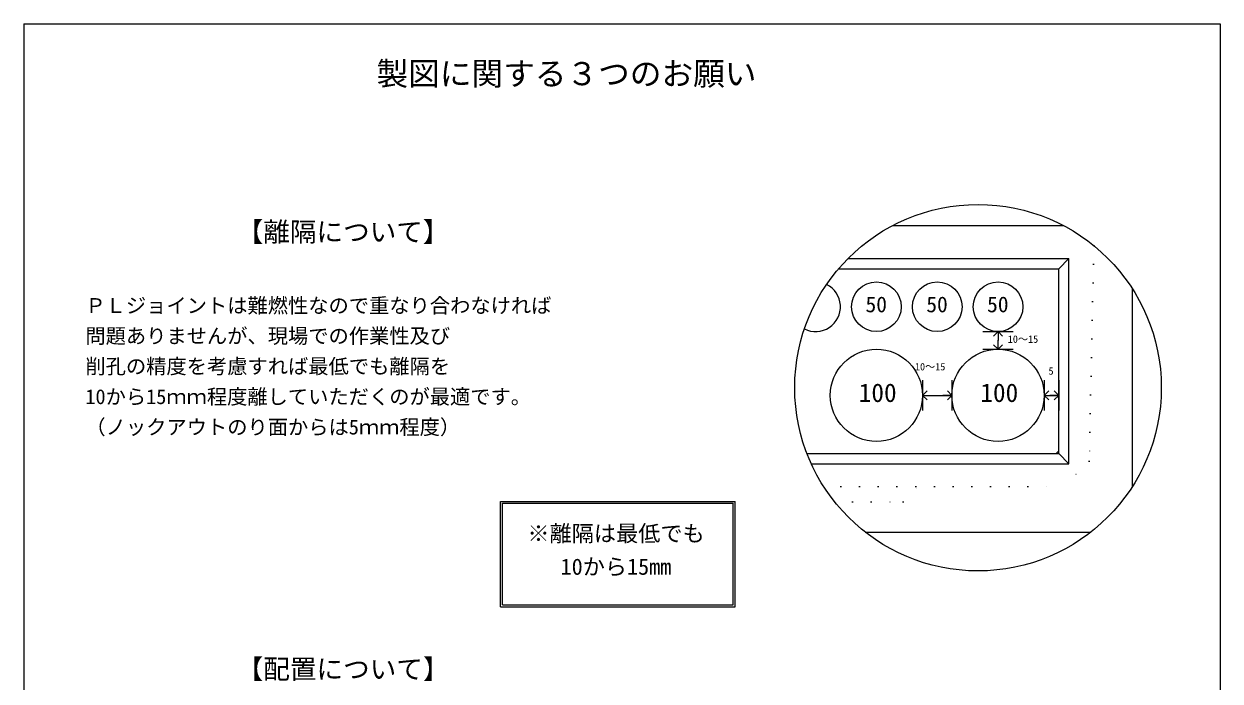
# Model space of a CAD drawing. Units: millimetres, scale not verified. Extents: x -6420 to 6420, y -3048 to 3049.
# Drawn here: x -6420 to -2340, y 807 to 3049 of the extents above; entities that cross this region are included whole.
import ezdxf
from ezdxf.enums import TextEntityAlignment as Align

# ---------------------------------------------------------------- set-up
doc = ezdxf.new("R2010")
doc.units = ezdxf.units.MM
doc.header["$LTSCALE"] = 20
doc.linetypes.add('DASHED1', pattern=[1.8, 1.2, -0.6])
doc.linetypes.add('USER5', pattern=[3.185, 0.01, -3.175])
for name, color, linetype, lineweight in [('0-2_waku', 7, 'Continuous', 18), ('0-3_gaikei', 7, 'Continuous', 18), ('0-4_kakure', 7, 'DASHED1', 5), ('0-5_sunpou', 7, 'Continuous', 5), ('0-7_hole', 7, 'Continuous', 18), ('0-8_uchigawa', 6, 'Continuous', 18), ('0-D_文字１', 7, 'Continuous', 18)]:
    doc.layers.add(name, color=color, linetype=linetype, lineweight=lineweight)
doc.styles.add('ＭＳ ゴシック', font='')
doc.styles.get('ＭＳ ゴシック').set_extended_font_data('MS Gothic')

# ---------------------------------------------------------------- blocks, each defined once
blk = doc.blocks.new('_Open90')
at = {"layer": '0-5_sunpou'}
blk.add_line((0, 0), (-1, 0), dxfattribs=at)
blk.add_lwpolyline([(-0.5, 0.5), (0, 0), (-0.5, -0.5)], dxfattribs=at)

msp = doc.modelspace()

# ---------------------------------------------------------------- linework, layer by layer
at = {"layer": '0-2_waku'}
for p, q in [((-6420, 3048.75), (-2340, 3048.75)), ((-6420, 3048.75), (-2340, 3048.75)), ((-6420, 3048.75), (-6420, -2651.25)), ((-2340, 3048.75), (-2340, -2651.25))]:
    msp.add_line(p, q, dxfattribs=at)
at = {"layer": '0-3_gaikei'}
for p, q in [((-2873.51, 2360.37), (-3457.68, 2360.37)), ((-2638.55, 1471.38), (-2638.55, 2143.88)), ((-3550.41, 1314.93), (-2780.78, 1314.93))]:
    msp.add_line(p, q, dxfattribs=at)
at = {"layer": '0-4_kakure', "linetype": 'USER5', "lineweight": 18}
for p, q in [((-3692.04, 1470.45), (-3633.1, 1470.45)), ((-3633.1, 1470.45), (-2872.78, 1470.45)), ((-3633.1, 1470.45), (-2872.78, 1470.45)), ((-3593.44, 1418.61), (-3597.63, 1355.77)), ((-3593.44, 1418.61), (-3455.2, 1418.61))]:
    msp.add_line(p, q, dxfattribs=at)
for points in [[(-2770.57, 2292.18), (-2786.38, 1556.85), (-2872.78, 1470.45)], [(-3593.44, 1418.61), (-3420.64, 1418.61), (-3368.8, 1470.45)]]:
    msp.add_lwpolyline(points, dxfattribs=at)
at = {"layer": '0-5_sunpou', "color": 150, "lineweight": 18}
for p, q in [((-3149.26, 1999.22), (-3045.58, 1999.22)), ((-3149.26, 1938.74), (-3045.58, 1938.74)), ((-3354.89, 1833.33), (-3354.89, 1729.65)), ((-3254.67, 1833.33), (-3254.67, 1729.65)), ((-2940.03, 1833.33), (-2940.03, 1729.65)), ((-2890.06, 1833.33), (-2890.06, 1729.65)), ((-3354.89, 1781.49), (-3254.67, 1781.49)), ((-2940.03, 1781.49), (-2890.06, 1781.49)), ((-2890.06, 1592.62), (-2899.62, 1582.77))]:
    msp.add_line(p, q, dxfattribs=at)
msp.add_circle((-3165.59, 1807.63), 625.17, dxfattribs=at)
at = {"layer": '0-7_hole'}
for centre, radius in [((-3512.14, 2083.89), 84.67), ((-3304.78, 2083.89), 84.67), ((-3097.42, 2083.89), 84.67), ((-3512.14, 1781.49), 157.25), ((-3097.42, 1781.49), 157.25)]:
    msp.add_circle(centre, radius, dxfattribs=at)
msp.add_arc((-3719.5, 2083.89), 84.67, 243.19936, 63.78529, dxfattribs=at)
at = {"layer": '0-8_uchigawa'}
for p, q in [((-3609.29, 2248.05), (-2855.5, 2248.05)), ((-2855.5, 1548.21), (-2855.5, 2248.05)), ((-3641.11, 2213.49), (-3633.1, 2213.49)), ((-2890.06, 1582.77), (-2890.06, 2213.49)), ((-3748.93, 1582.77), (-3633.1, 1582.77)), ((-3633.1, 1582.77), (-2890.06, 1582.77)), ((-2855.5, 1548.21), (-2890.06, 1582.77)), ((-3734.4, 1548.21), (-3633.1, 1548.21)), ((-3633.1, 1548.21), (-2855.5, 1548.21)), ((-4793.96, 1419.76), (-3993.96, 1419.76)), ((-4793.96, 1059.76), (-4793.96, 1419.76)), ((-4787.29, 1413.1), (-4000.62, 1413.1)), ((-4787.29, 1066.43), (-4787.29, 1413.1)), ((-4000.62, 1066.43), (-4000.62, 1413.1)), ((-3993.96, 1059.76), (-3993.96, 1419.76)), ((-4787.29, 1066.43), (-4000.62, 1066.43)), ((-4793.96, 1059.76), (-3993.96, 1059.76))]:
    msp.add_line(p, q, dxfattribs=at)
msp.add_lwpolyline([(-3633.1, 2213.49), (-2890.06, 2213.49), (-2855.5, 2248.05)], dxfattribs=at)

# ---------------------------------------------------------------- block references
at = {"layer": '0-5_sunpou', "xscale": 31.104, "yscale": 31.104}
for p, rotation in [((-3097.42, 1999.22), 90), ((-3097.42, 1938.74), 270), ((-3354.89, 1781.49), 180), ((-2940.03, 1781.49), 180)]:
    msp.add_blockref('_Open90', p, dxfattribs=dict(at, rotation=rotation))
for p in [(-3254.67, 1781.49), (-2890.06, 1781.49)]:
    msp.add_blockref('_Open90', p, dxfattribs=at)

# ---------------------------------------------------------------- texts
at = {"layer": '0-D_文字１', "style": 'ＭＳ ゴシック'}
for s, height, p in [('製図に関する３つのお願い', 79.18, (-5217.41, 2815.69)), ('【離隔について】', 66.51, (-5694.21, 2286.23)), ('ＰＬジョイントは難燃性なので重なり合わなければ', 50.67, (-6210.36, 2047.4)), ('50', 53.84, (-3549.45, 2048.74)), ('50', 53.84, (-3342.09, 2048.74)), ('50', 53.84, (-3134.73, 2048.74)), ('問題ありませんが、現場での作業性及び', 50.67, (-6210.36, 1943.72)), ('10～15', 25.34, (-3064.01, 1952.97)), ('削孔の精度を考慮すれば最低でも離隔を', 50.67, (-6210.36, 1840.04)), ('10～15', 25.34, (-3380.71, 1858.98)), ('5', 25.34, (-2925.15, 1844.27)), ('10から15ｍｍ程度離していただくのが最適です。', 50.67, (-6210.36, 1736.36)), ('100', 63.34, (-3572.52, 1739.71)), ('100', 63.34, (-3157.8, 1739.71)), ('（ノックアウトのり面からは5ｍｍ程度）', 50.67, (-6210.36, 1632.68)), ('※離隔は最低でも', 55.43, (-4702.71, 1265.98)), ('\u3000 10から15mm', 55.43, (-4702.71, 1152.58)), ('【配置について】', 66.51, (-5694.21, 794.43))]:
    msp.add_text(s, height=height, dxfattribs=at).set_placement(p, align=Align.BOTTOM_LEFT)

doc.saveas('drawing.dxf')
